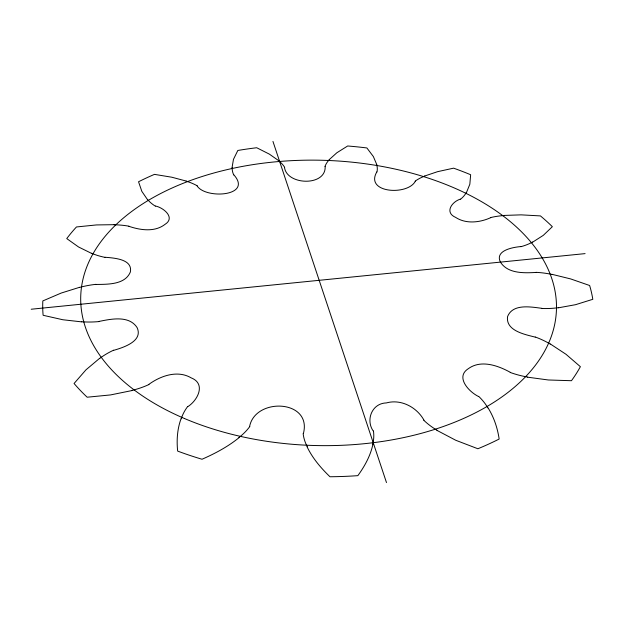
<?xml version="1.0" encoding="UTF-8"?>
<svg xmlns="http://www.w3.org/2000/svg" width="624" height="624" viewBox="0 0 624 624"><rect width="100%" height="100%" fill="white"/><g stroke="black" fill="none" stroke-linecap="round" stroke-linejoin="round"><path stroke-width="0.94" d="M372.91 444.28C370.492 455.762 364.681 466.229 357.856 475.652A275.746 166.039 1.5 0 1 329.971 476.752C320.892 468 312.507 458.211 307.047 446.753M303.389 433.563C312.359 399.649 255.442 397.012 249.608 426.426M181.022 418.782C177.271 429.07 176.522 440.263 177.661 451.09A275.746 166.039 1.5 0 0 202.028 459.248C215.132 453.5 227.932 446.714 239.062 437.642M466.479 192.496L469.841 184.22L470.644 174.728A275.746 166.039 1.5 0 0 453.601 168.16L437.611 171.662L424.663 176.015M376.795 171.943C364.525 193.222 407.885 195.788 415.358 181.163M329.152 159.705L336.827 152.786L347.669 145.985A275.746 166.039 1.5 0 1 366.889 147.958L373.37 156.569L376.802 164.674M187.855 406.622C197.644 400.413 206.31 383.776 191.147 377.855C177.551 369.829 160.586 375.812 148.793 384.423M99.661 358.293L85.979 369.821L74.069 383.495A275.746 166.039 1.5 0 0 87.157 397.207L110.565 394.922L132.062 390.538M532.724 242.112L543.309 235.342L552.349 226.691A275.746 166.039 1.5 0 0 540.439 215.912L521.126 214.859L504.364 215.42M460.434 199.118C452.057 201.599 444.14 212.441 455.66 217.402C466.089 224.234 479.848 222.573 490.721 217.675M113.747 350.306C123.529 347.49 143.309 341.149 137.116 327.631C129.121 315.175 111.259 318.942 99.013 321.438M79.615 287.297L61.207 293.054L42.83 300.924A275.746 166.039 1.5 0 0 43.126 315.284L62.876 319.753L81.767 321.883M520.861 246.574C512.834 247.244 494.645 250.489 500.432 262.119C507.718 273.671 523.856 273.125 535.93 272.454M558.363 307.811L575.5 304.699L592.8 299.309A275.746 166.039 1.5 0 0 589.633 285.503L570.64 278.92L552.037 274.334M31.2 309.231L585.094 253.617M96.026 284.458C107.78 284.287 125.096 284.817 130.377 271.963C132.779 258.999 113.989 258.032 105.027 257.252M114.098 224.679L96.447 224.936L76.456 226.964A275.746 166.039 1.5 0 0 66.752 238.586L78.538 246.971L91.439 253.328M542.069 308.357C530.938 306.938 512.803 303.436 507.585 316.532C505.479 330.72 524.792 334.456 535.189 337.116M527.654 377.192L548.324 379.977L571.459 380.718A275.746 166.039 1.5 0 0 580.382 366.686L565.968 354.26L550.36 343.988M186.233 181.069L171.826 177.224L154.463 174.369A275.746 166.039 1.5 0 0 138.544 181.756L141.835 191.357L147.467 199.594M128.895 226.301C140.392 230.225 154.838 232.346 165.087 224.312C175.82 217.581 163.254 207.496 155.431 206.029M510.338 372.341C498.007 365.547 480.979 359.447 468.335 368.683C454.99 377.068 469.069 391.973 478.546 396.497M436.925 430.357L455.746 440.263L477.875 448.757A275.746 166.039 1.5 0 0 499.153 439.039C497.539 428.064 493.951 417.292 488.054 407.87M278.772 160.719L269.326 154.112L256.706 147.74A275.746 166.039 1.5 0 0 237.83 150.462L233.462 159.354L232.058 167.63M197.075 185.851C205.444 199.376 252.923 196.388 233.93 174.931M423.938 420.116C416.754 407.191 401.037 398.806 386.35 402.932C372.013 403.229 365.477 419.897 373.214 430.997M272.953 141.414L386.49 482.586M284.489 167.365C286.822 185.429 326.071 186.545 325.159 166.53M558.285 307.702A59.436 33.626 8.5 0 1 542.092 308.482M535.275 336.999A66.183 41.87 9.5 0 1 550.243 344.066M527.678 377.068A63.952 38.774 9.6 0 1 510.245 372.473M478.733 396.419A68.975 46.745 6.8 0 1 487.859 407.901M437.05 430.248A67.673 44.273 8.7 0 1 423.743 420.202M373.456 430.989A69.771 48.539 0.9 0 1 372.707 444.249M307.25 446.706A69.576 48.071 4.4 0 1 303.147 433.571M249.818 426.496A68.624 46.036 -4.5 0 1 238.906 437.541M181.225 418.805A69.506 47.9 -1.9 0 1 187.645 406.552M148.918 384.548A65.504 40.872 -6.6 0 1 132.007 390.413M99.809 358.363A67.454 43.891 -5.9 0 1 113.623 350.189M99.021 321.571A61.129 35.428 -6.1 0 1 81.814 321.766M79.677 287.399A63.625 38.353 -6.6 0 1 96.018 284.333M104.933 257.361A56.784 31.044 -4.3 0 1 91.556 253.243M114.075 224.773A59.101 33.283 -5.4 0 1 128.973 226.192M155.275 206.107A53.524 28.158 -2 0 1 147.623 199.555M186.147 181.139A55.146 29.554 -3.3 0 1 197.215 185.788M233.75 174.954A51.878 26.809 0.5 0 1 232.214 167.63M278.639 160.758A52.572 27.362 -0.9 0 1 284.661 167.333M324.979 166.507A52.042 26.933 3 0 1 329.293 159.744M376.654 164.681A51.722 26.684 1.6 0 1 376.974 171.967M415.202 181.1A53.992 28.556 5.4 0 1 424.765 176.085M466.323 192.465A52.705 27.479 4.1 0 1 460.598 199.189M490.62 217.573A57.502 31.715 7.7 0 1 504.41 215.506M532.592 242.042A55.403 29.78 6.5 0 1 520.97 246.683M535.915 272.329A61.94 36.332 9.3 0 1 552.006 274.435M184.532 418.54A237.962 142.678 1.5 0 0 555.82 317.561A237.962 142.678 1.5 0 0 215.397 172.583A237.962 142.678 1.5 0 0 184.532 418.54"/></g></svg>
